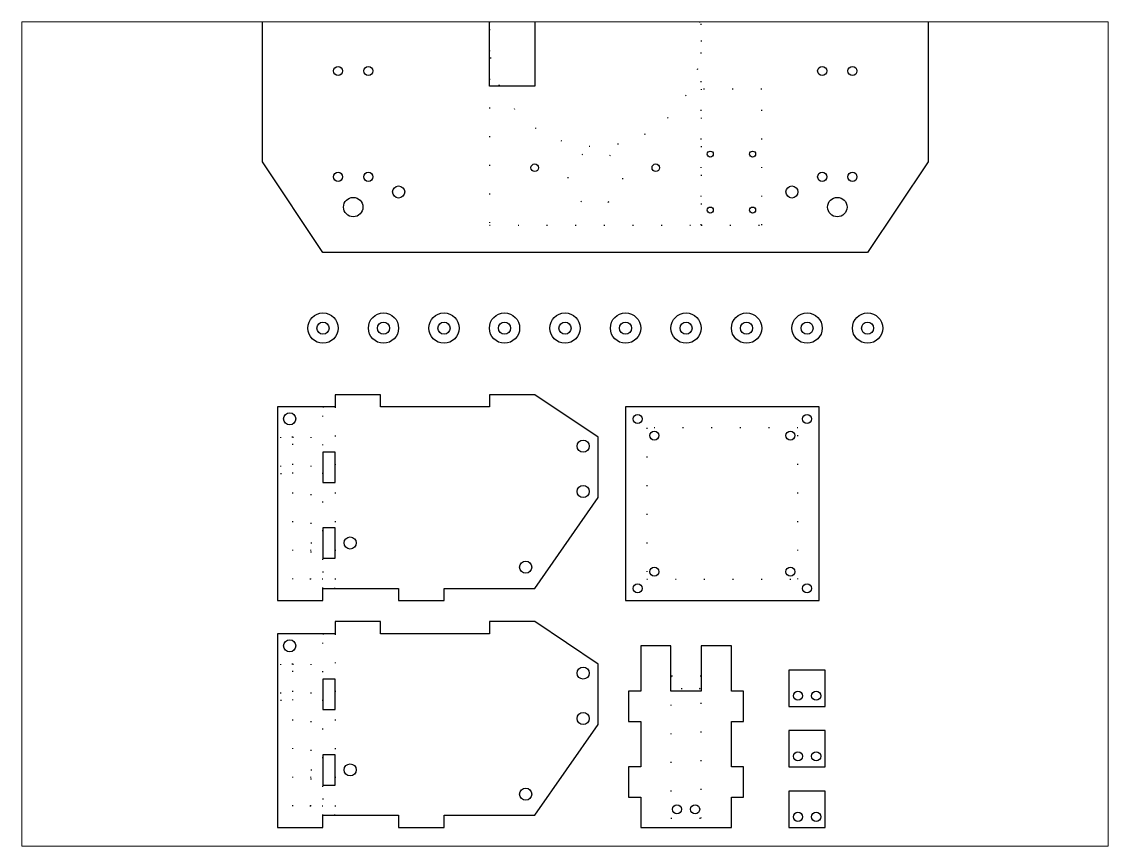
# Paper-space layout 'Layout1' of a CAD drawing. Header units: millimetres. Extents: x 26 to 231, y 20 to 176.
# The model-space entities are those that its viewports show. They can reach past a viewport. Long polylines and large blocks are cut down to what shows.
import ezdxf

# ---------------------------------------------------------------- set-up
doc = ezdxf.new("R2010")
doc.units = ezdxf.units.MM
doc.linetypes.add('ACAD_ISO07W100', pattern=[3, 0, -3])
doc.layers.add('Outline', color=7, linetype='ACAD_ISO07W100')

# ---------------------------------------------------------------- blocks, each defined once
blk = doc.blocks.new('Wire Staple')
for centre in [(-5, 0), (5, 0)]:
    blk.add_circle(centre, 1.5)

msp = doc.modelspace()

# ---------------------------------------------------------------- linework, layer by layer
for p, q in [((0, 225), (0, 295)), ((220, 295), (220, 225)), ((20, 195), (0, 225)), ((220, 225), (200, 195)), ((200, 195), (20, 195))]:
    msp.add_line(p, q)
for points in [[(75, 280), (90, 280), (90, 250), (75, 250)], [(120, 80), (184, 80), (184, 144), (120, 144)], [(20, 119), (24, 119), (24, 129), (20, 129)], [(20, 94), (24, 94), (24, 104), (20, 104)], [(20, 44), (24, 44), (24, 54), (20, 54)], [(174, 45), (186, 45), (186, 57), (174, 57)], [(174, 25), (186, 25), (186, 37), (174, 37)], [(20, 19), (24, 19), (24, 29), (20, 29)], [(174, 5), (186, 5), (186, 17), (174, 17)]]:
    msp.add_lwpolyline(points, close=True)
for points in [[(111, 114), (111, 134), (90, 148), (75, 148), (75, 144), (39, 144), (39, 148), (24, 148), (24, 144), (5, 144), (5, 80), (20, 80), (20, 84), (45, 84), (45, 80), (60, 80), (60, 84), (90, 84), (111, 114)], [(111, 39), (111, 59), (90, 73), (75, 73), (75, 69), (39, 69), (39, 73), (24, 73), (24, 69), (5, 69), (5, 5), (20, 5), (20, 9), (45, 9), (45, 5), (60, 5), (60, 9), (90, 9), (111, 39)], [(125, 65), (125, 50), (121, 50), (121, 40), (125, 40), (125, 25), (121, 25), (121, 15), (125, 15), (125, 5), (155, 5), (155, 15), (159, 15), (159, 25), (155, 25), (155, 40), (159, 40), (159, 50), (155, 50), (155, 65), (145, 65), (145, 50), (135, 50), (135, 65), (125, 65)]]:
    msp.add_lwpolyline(points)
for centre, radius in [((148, 227.5), 1), ((162, 227.5), 1), ((90, 223), 1.25), ((130, 223), 1.25), ((45, 215), 2), ((175, 215), 2), ((30, 210), 3.2), ((190, 210), 3.2), ((148, 209), 1), ((162, 209), 1), ((20, 170), 5), ((40, 170), 5), ((60, 170), 5), ((80, 170), 5), ((100, 170), 5), ((120, 170), 5), ((140, 170), 5), ((160, 170), 5), ((180, 170), 5), ((200, 170), 5), ((20, 170), 2), ((40, 170), 2), ((60, 170), 2), ((80, 170), 2), ((100, 170), 2), ((120, 170), 2), ((140, 170), 2), ((160, 170), 2), ((180, 170), 2), ((200, 170), 2), ((9, 140), 2), ((124, 140), 1.5), ((180, 140), 1.5), ((106, 131), 2), ((129.5, 134.5), 1.5), ((174.5, 134.5), 1.5), ((106, 116), 2), ((29, 99), 2), ((87, 91), 2), ((129.5, 89.5), 1.5), ((174.5, 89.5), 1.5), ((124, 84), 1.5), ((180, 84), 1.5), ((9, 65), 2), ((106, 56), 2), ((177, 48.5), 1.5), ((183, 48.5), 1.5), ((106, 41), 2), ((177, 28.5), 1.5), ((183, 28.5), 1.5), ((29, 24), 2), ((87, 16), 2), ((137, 11), 1.5), ((143, 11), 1.5), ((177, 8.5), 1.5), ((183, 8.5), 1.5)]:
    msp.add_circle(centre, radius)
at = {"layer": 'Outline'}
for points in [[(145, 300), (75, 300), (75, 204), (145, 204)], [(145, 204), (165, 204), (165, 249), (145, 249)], [(20, 144), (24, 144), (24, 84), (20, 84)], [(127, 87), (177, 87), (177, 137), (127, 137)], [(10, 134), (6, 134), (6, 122), (10, 122)], [(16, 87), (10, 87), (10, 134), (16, 134)], [(20, 87), (16, 87), (16, 99), (20, 99)], [(20, 69), (24, 69), (24, 9), (20, 9)], [(10, 59), (6, 59), (6, 47), (10, 47)], [(16, 12), (10, 12), (10, 59), (16, 59)], [(135, 8), (145, 8), (145, 55), (135, 55)], [(20, 12), (16, 12), (16, 24), (20, 24)]]:
    msp.add_lwpolyline(points, close=True, dxfattribs=at)
for centre, radius in [((110, 265), 35), ((110, 219.5), 9), ((137, 51), 1.5), ((143, 51), 1.5)]:
    msp.add_circle(centre, radius, dxfattribs=at)

# ---------------------------------------------------------------- block references
for p in [(30, 255), (190, 255), (30, 220), (190, 220)]:
    msp.add_blockref('Wire Staple', p)

psp = doc.layouts.get("Layout1")

# ---------------------------------------------------------------- viewports
at = {"layer": '0'}
psp.add_viewport(center=(128.5, 97.5), size=(205.6, 156), view_center_point=(99.99, 135.01), view_height=272.482, dxfattribs=at)

doc.saveas('drawing.dxf')
